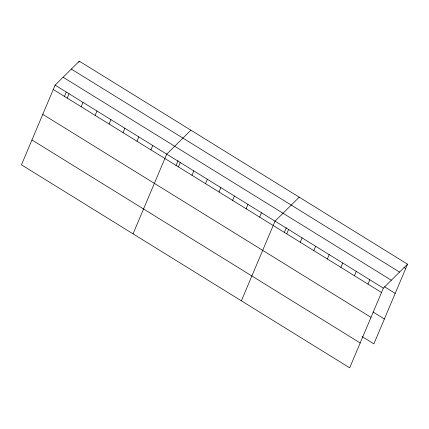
<?xml version="1.0" encoding="UTF-8"?>
<svg xmlns="http://www.w3.org/2000/svg" width="429" height="429" viewBox="0 0 429 429"><rect width="100%" height="100%" fill="white"/><g stroke="black" fill="none" stroke-linecap="round" stroke-linejoin="round"><path stroke-width="0.64" d="M55.116 85.13L21.45 164.822L349.689 367.825L383.349 288.132L407.55 264.178L79.311 61.175L55.116 85.13L383.349 288.132M64.393 96.487L66.2 92.219M78.85 62.264L79.311 61.175M67.224 98.112L69.064 93.758M81.172 106.741L83.012 102.386M95.125 115.369L96.965 111.014M109.073 123.997L110.913 119.643M123.026 132.625L124.866 128.271M136.974 141.248L138.814 136.899M150.928 149.877L152.762 145.522M133.049 233.843L166.715 154.15L190.91 130.196M175.997 165.508L178.056 160.628M178.416 166.881L180.255 162.527M191.956 175.252L193.795 170.898M205.496 183.628L207.336 179.274M219.037 191.999L220.871 187.65M232.572 200.375L234.411 196.021M246.112 208.751L247.951 204.397M259.652 217.122L261.492 212.768M241.371 300.836L275.032 221.144L299.233 197.184M284.314 232.502L286.374 227.622M286.733 233.869L288.572 229.515M300.273 242.246L302.113 237.891M313.814 250.616L315.653 246.262M327.354 258.993L329.193 254.638M340.894 267.364L342.733 263.015M354.434 275.74L356.274 271.385M367.975 284.116L369.809 279.762M407.55 264.178L373.884 343.87L362.038 336.54M404.016 267.481L405.711 268.533M71.327 69.08L399.565 272.083M63.101 77.225L391.339 280.228M384.491 286.765L395.211 293.393M53.276 89.484L381.51 292.487M373.107 312.028L384.389 319.01M42.771 114.345L371.01 317.347M31.95 139.961L360.188 342.964"/></g></svg>
